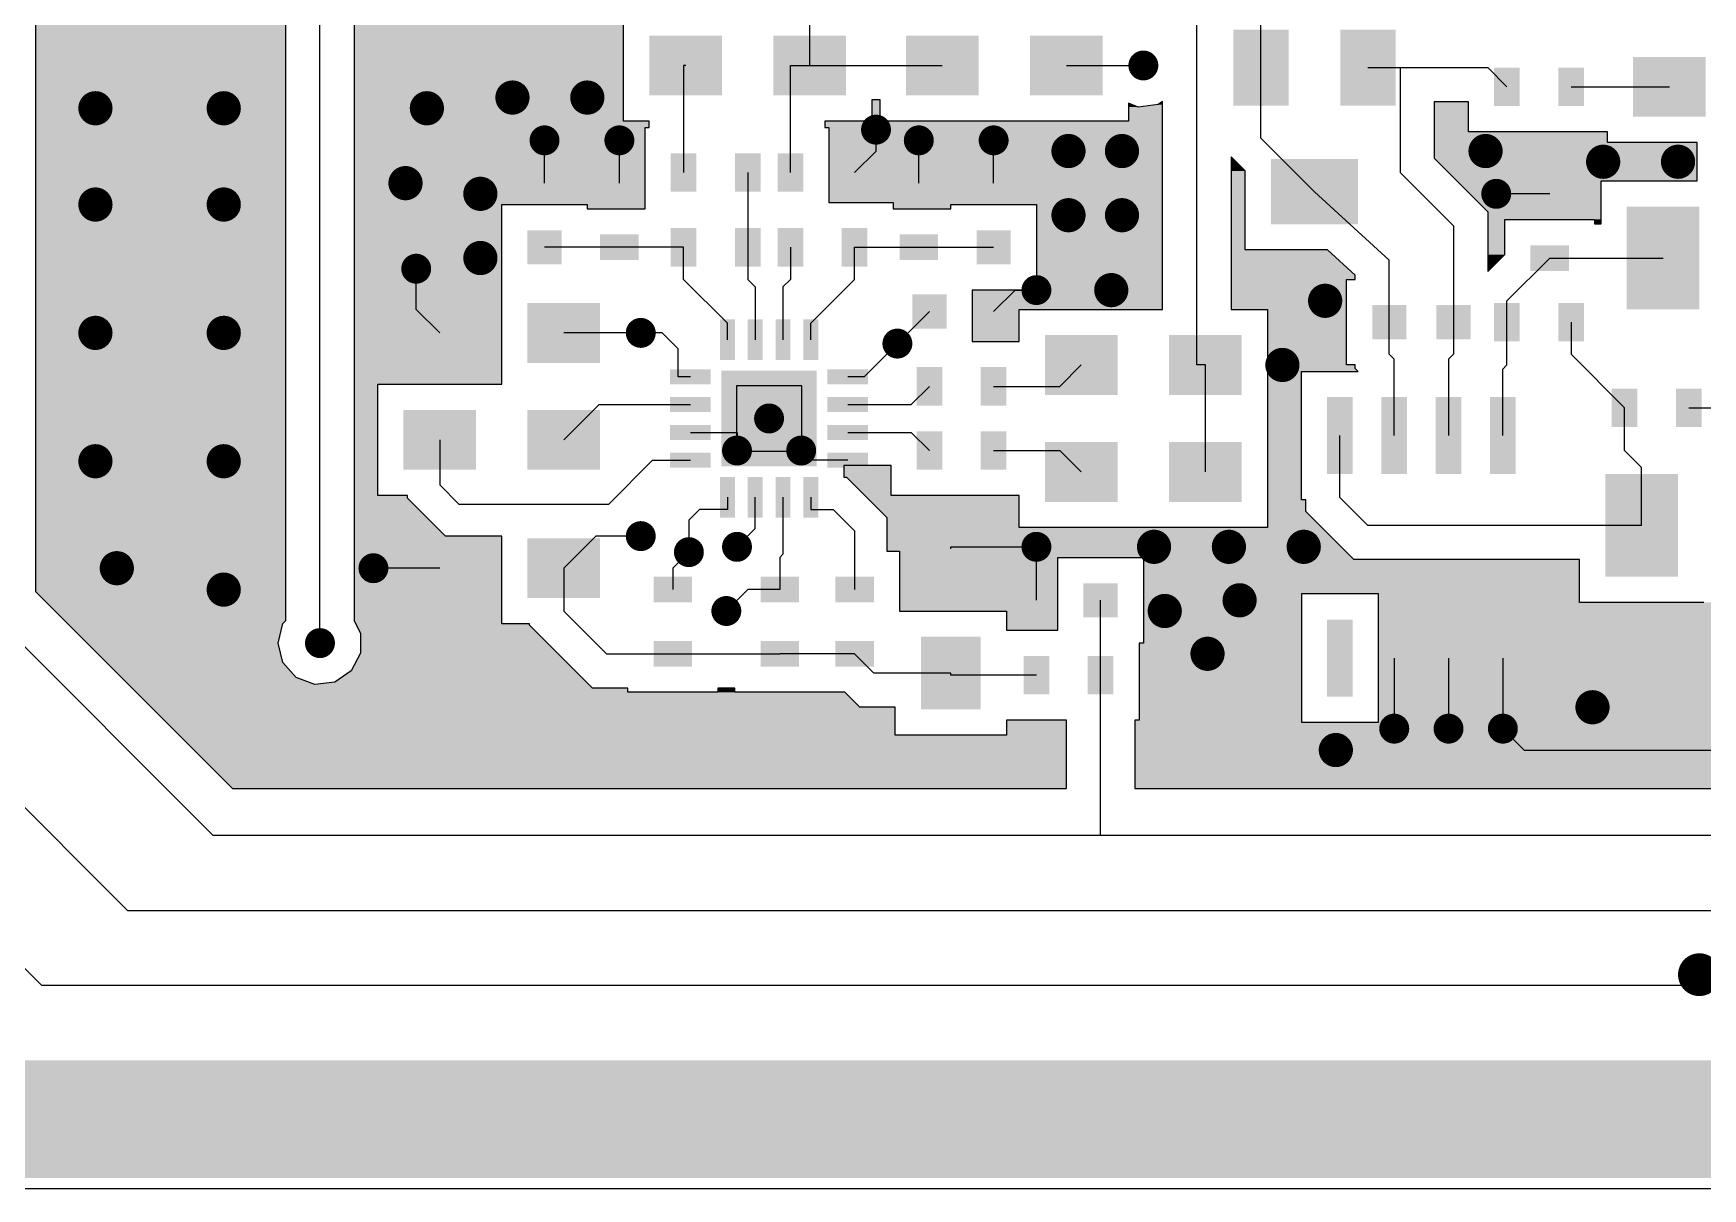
# Model space of a CAD drawing. Extents: x 295 to 953, y 10 to 290.
# Drawn here: x 564.1 to 628.5, y 85 to 129.6 of the extents above; entities that cross this region are included whole.
import ezdxf

# ---------------------------------------------------------------- set-up
doc = ezdxf.new("R2010")
doc.units = 0
doc.header["$LTSCALE"] = 5
doc.header["$MEASUREMENT"] = 0
doc.layers.get('0').update_dxf_attribs({"linetype": 'CONTINUOUS', "lineweight": 25})
doc.layers.add('16_COMP_GBR', color=1, linetype='CONTINUOUS')

msp = doc.modelspace()

# ---------------------------------------------------------------- linework, layer by layer
for points, const_width in [([(606.664, 128.313, 1), (607.241, 128.313, 1)], 0.577), ([(582.285, 127.075, 1), (582.945, 127.075, 1)], 0.66), ([(585.173, 127.075, 1), (585.833, 127.075, 1)], 0.66), ([(566.198, 126.663, 1), (566.858, 126.663, 1)], 0.66), ([(571.148, 126.663, 1), (571.808, 126.663, 1)], 0.66), ([(578.985, 126.663, 1), (579.645, 126.663, 1)], 0.66), ([(596.351, 125.838, 1), (596.929, 125.838, 1)], 0.577), ([(583.564, 125.425, 1), (584.141, 125.425, 1)], 0.577), ([(586.451, 125.425, 1), (587.029, 125.425, 1)], 0.577), ([(598.001, 125.425, 1), (598.579, 125.425, 1)], 0.577), ([(600.889, 125.425, 1), (601.466, 125.425, 1)], 0.577), ([(603.735, 125.013, 1), (604.395, 125.013, 1)], 0.66), ([(605.798, 125.013, 1), (606.458, 125.013, 1)], 0.66), ([(619.823, 125.013, 1), (620.483, 125.013, 1)], 0.66), ([(624.36, 124.6, 1), (625.02, 124.6, 1)], 0.66), ([(627.248, 124.6, 1), (627.908, 124.6, 1)], 0.66), ([(578.16, 123.775, 1), (578.82, 123.775, 1)], 0.66), ([(581.048, 123.363, 1), (581.708, 123.363, 1)], 0.66), ([(620.276, 123.363, 1), (620.854, 123.363, 1)], 0.577), ([(566.198, 122.95, 1), (566.858, 122.95, 1)], 0.66), ([(571.148, 122.95, 1), (571.808, 122.95, 1)], 0.66), ([(603.735, 122.538, 1), (604.395, 122.538, 1)], 0.66), ([(605.798, 122.538, 1), (606.458, 122.538, 1)], 0.66), ([(581.048, 120.888, 1), (581.708, 120.888, 1)], 0.66), ([(578.614, 120.475, 1), (579.191, 120.475, 1)], 0.577), ([(602.539, 119.65, 1), (603.116, 119.65, 1)], 0.577), ([(605.385, 119.65, 1), (606.045, 119.65, 1)], 0.66), ([(613.635, 119.238, 1), (614.295, 119.238, 1)], 0.66), ([(566.198, 118, 1), (566.858, 118, 1)], 0.66), ([(571.148, 118, 1), (571.808, 118, 1)], 0.66), ([(587.276, 118, 1), (587.854, 118, 1)], 0.577), ([(597.176, 117.588, 1), (597.754, 117.588, 1)], 0.577), ([(611.985, 116.763, 1), (612.645, 116.763, 1)], 0.66), ([(592.226, 114.7, 1), (592.804, 114.7, 1)], 0.577), ([(590.989, 113.463, 1), (591.566, 113.463, 1)], 0.577), ([(593.464, 113.463, 1), (594.041, 113.463, 1)], 0.577), ([(566.198, 113.05, 1), (566.858, 113.05, 1)], 0.66), ([(571.148, 113.05, 1), (571.808, 113.05, 1)], 0.66), ([(587.276, 110.163, 1), (587.854, 110.163, 1)], 0.577), ([(589.133, 109.544, 1), (589.71, 109.544, 1)], 0.577), ([(590.989, 109.75, 1), (591.566, 109.75, 1)], 0.577), ([(602.539, 109.75, 1), (603.116, 109.75, 1)], 0.577), ([(607.035, 109.75, 1), (607.695, 109.75, 1)], 0.66), ([(609.923, 109.75, 1), (610.583, 109.75, 1)], 0.66), ([(612.81, 109.75, 1), (613.47, 109.75, 1)], 0.66), ([(567.023, 108.925, 1), (567.683, 108.925, 1)], 0.66), ([(576.964, 108.925, 1), (577.541, 108.925, 1)], 0.577), ([(571.148, 108.1, 1), (571.808, 108.1, 1)], 0.66), ([(610.335, 107.688, 1), (610.995, 107.688, 1)], 0.66), ([(590.576, 107.275, 1), (591.154, 107.275, 1)], 0.577), ([(607.448, 107.275, 1), (608.108, 107.275, 1)], 0.66), ([(574.901, 106.037, 1), (575.479, 106.037, 1)], 0.577), ([(609.098, 105.625, 1), (609.758, 105.625, 1)], 0.66), ([(623.948, 103.563, 1), (624.608, 103.563, 1)], 0.66), ([(616.341, 102.738, 1), (616.919, 102.738, 1)], 0.577), ([(618.437, 102.738, 1), (619.014, 102.738, 1)], 0.577), ([(620.532, 102.738, 1), (621.11, 102.738, 1)], 0.577), ([(614.048, 101.913, 1), (614.708, 101.913, 1)], 0.66), ([(627.99, 93.25, 1), (628.815, 93.25, 1)], 0.825)]:
    msp.add_lwpolyline(points, format="xyb", close=True, dxfattribs=dict(const_width=const_width))
for points in [[(590.7, 129.468), (590.7, 127.158), (587.895, 129.468), (587.895, 127.158)], [(595.485, 129.468), (595.485, 127.158), (592.68, 129.468), (592.68, 127.158)], [(600.6, 129.468), (600.6, 127.158), (597.795, 129.468), (597.795, 127.158)], [(605.385, 129.468), (605.385, 127.158), (602.58, 129.468), (602.58, 127.158)], [(612.559, 129.697), (612.559, 126.763), (610.421, 129.697), (610.421, 126.763)], [(616.684, 129.697), (616.684, 126.763), (614.546, 129.697), (614.546, 126.763)], [(621.473, 128.23), (621.473, 126.745), (620.483, 128.23), (620.483, 126.745)], [(623.948, 128.23), (623.948, 126.745), (622.958, 128.23), (622.958, 126.745)], [(628.65, 128.643), (628.65, 126.333), (625.845, 128.643), (625.845, 126.333)], [(589.71, 124.93), (589.71, 123.445), (588.72, 124.93), (588.72, 123.445)], [(592.185, 124.93), (592.185, 123.445), (591.195, 124.93), (591.195, 123.445)], [(593.835, 124.93), (593.835, 123.445), (592.845, 124.93), (592.845, 123.445)], [(596.31, 124.93), (596.31, 123.445), (595.32, 124.93), (595.32, 123.445)], [(584.513, 124.435), (584.513, 123.115), (583.193, 124.435), (583.193, 123.115)], [(601.838, 124.435), (601.838, 123.115), (600.518, 124.435), (600.518, 123.115)], [(615.229, 124.702), (615.229, 122.188), (611.876, 124.702), (611.876, 122.188)], [(587.483, 124.27), (587.483, 123.28), (585.998, 124.27), (585.998, 123.28)], [(599.033, 124.27), (599.033, 123.28), (597.548, 124.27), (597.548, 123.28)], [(623.37, 123.858), (623.37, 122.868), (621.885, 123.858), (621.885, 122.868)], [(628.403, 122.868), (628.403, 118.908), (625.598, 122.868), (625.598, 118.908)], [(584.513, 121.96), (584.513, 120.64), (583.193, 121.96), (583.193, 120.64)], [(587.483, 121.795), (587.483, 120.805), (585.998, 121.795), (585.998, 120.805)], [(589.71, 122.043), (589.71, 120.558), (588.72, 122.043), (588.72, 120.558)], [(592.185, 122.043), (592.185, 120.558), (591.195, 122.043), (591.195, 120.558)], [(593.835, 122.043), (593.835, 120.558), (592.845, 122.043), (592.845, 120.558)], [(596.31, 122.043), (596.31, 120.558), (595.32, 122.043), (595.32, 120.558)], [(599.033, 121.795), (599.033, 120.805), (597.548, 121.795), (597.548, 120.805)], [(601.838, 121.96), (601.838, 120.64), (600.518, 121.96), (600.518, 120.64)], [(623.37, 121.383), (623.37, 120.393), (621.885, 121.383), (621.885, 120.393)], [(581.213, 119.155), (581.213, 116.845), (578.408, 119.155), (578.408, 116.845)], [(585.998, 119.155), (585.998, 116.845), (583.193, 119.155), (583.193, 116.845)], [(599.363, 119.485), (599.363, 118.165), (598.043, 119.485), (598.043, 118.165)], [(601.838, 119.485), (601.838, 118.165), (600.518, 119.485), (600.518, 118.165)], [(621.473, 119.155), (621.473, 117.67), (620.483, 119.155), (620.483, 117.67)], [(623.948, 119.155), (623.948, 117.67), (622.958, 119.155), (622.958, 117.67)], [(591.195, 118.52), (591.195, 116.952), (590.618, 118.52), (590.618, 116.952)], [(592.268, 118.52), (592.268, 116.952), (591.69, 118.52), (591.69, 116.952)], [(593.34, 118.52), (593.34, 116.952), (592.763, 118.52), (592.763, 116.952)], [(594.413, 118.52), (594.413, 116.952), (593.835, 118.52), (593.835, 116.952)], [(617.1, 119.073), (617.1, 117.753), (615.78, 119.073), (615.78, 117.753)], [(619.575, 119.073), (619.575, 117.753), (618.255, 119.073), (618.255, 117.753)], [(605.963, 117.918), (605.963, 115.608), (603.158, 117.918), (603.158, 115.608)], [(610.748, 117.918), (610.748, 115.608), (607.943, 117.918), (607.943, 115.608)], [(590.263, 116.598), (590.263, 116.02), (588.695, 116.598), (588.695, 116.02)], [(596.335, 116.598), (596.335, 116.02), (594.767, 116.598), (594.767, 116.02)], [(599.198, 116.68), (599.198, 115.195), (598.208, 116.68), (598.208, 115.195)], [(601.673, 116.68), (601.673, 115.195), (600.683, 116.68), (600.683, 115.195)], [(594.355, 116.54), (594.355, 112.86), (590.675, 116.54), (590.675, 112.86)], [(590.263, 115.525), (590.263, 114.948), (588.695, 115.525), (588.695, 114.948)], [(596.335, 115.525), (596.335, 114.948), (594.767, 115.525), (594.767, 114.948)], [(615.029, 115.525), (615.029, 112.555), (614.039, 115.525), (614.039, 112.555)], [(617.125, 115.525), (617.125, 112.555), (616.135, 115.525), (616.135, 112.555)], [(619.22, 115.525), (619.22, 112.555), (618.23, 115.525), (618.23, 112.555)], [(621.316, 115.525), (621.316, 112.555), (620.326, 115.525), (620.326, 112.555)], [(626.01, 115.855), (626.01, 114.37), (625.02, 115.855), (625.02, 114.37)], [(628.485, 115.855), (628.485, 114.37), (627.495, 115.855), (627.495, 114.37)], [(581.213, 115.03), (581.213, 112.72), (578.408, 115.03), (578.408, 112.72)], [(585.998, 115.03), (585.998, 112.72), (583.193, 115.03), (583.193, 112.72)], [(590.263, 114.453), (590.263, 113.875), (588.695, 114.453), (588.695, 113.875)], [(596.335, 114.453), (596.335, 113.875), (594.767, 114.453), (594.767, 113.875)], [(599.198, 114.205), (599.198, 112.72), (598.208, 114.205), (598.208, 112.72)], [(601.673, 114.205), (601.673, 112.72), (600.683, 114.205), (600.683, 112.72)], [(590.263, 113.38), (590.263, 112.803), (588.695, 113.38), (588.695, 112.803)], [(596.335, 113.38), (596.335, 112.803), (594.767, 113.38), (594.767, 112.803)], [(605.963, 113.793), (605.963, 111.483), (603.158, 113.793), (603.158, 111.483)], [(610.748, 113.793), (610.748, 111.483), (607.943, 113.793), (607.943, 111.483)], [(591.195, 112.448), (591.195, 110.88), (590.618, 112.448), (590.618, 110.88)], [(592.268, 112.448), (592.268, 110.88), (591.69, 112.448), (591.69, 110.88)], [(593.34, 112.448), (593.34, 110.88), (592.763, 112.448), (592.763, 110.88)], [(594.413, 112.448), (594.413, 110.88), (593.835, 112.448), (593.835, 110.88)], [(627.578, 112.555), (627.578, 108.595), (624.773, 112.555), (624.773, 108.595)], [(600.683, 111.07), (600.683, 108.265), (598.373, 111.07), (598.373, 108.265)], [(581.213, 110.08), (581.213, 107.77), (578.408, 110.08), (578.408, 107.77)], [(585.998, 110.08), (585.998, 107.77), (583.193, 110.08), (583.193, 107.77)], [(589.545, 108.595), (589.545, 107.605), (588.06, 108.595), (588.06, 107.605)], [(593.67, 108.595), (593.67, 107.605), (592.185, 108.595), (592.185, 107.605)], [(596.558, 108.595), (596.558, 107.605), (595.073, 108.595), (595.073, 107.605)], [(603.488, 108.348), (603.488, 107.028), (602.168, 108.348), (602.168, 107.028)], [(605.963, 108.348), (605.963, 107.028), (604.643, 108.348), (604.643, 107.028)], [(615.029, 106.945), (615.029, 103.975), (614.039, 106.945), (614.039, 103.975)], [(617.125, 106.945), (617.125, 103.975), (616.135, 106.945), (616.135, 103.975)], [(619.22, 106.945), (619.22, 103.975), (618.23, 106.945), (618.23, 103.975)], [(621.316, 106.945), (621.316, 103.975), (620.326, 106.945), (620.326, 103.975)], [(600.683, 106.285), (600.683, 103.48), (598.373, 106.285), (598.373, 103.48)], [(589.545, 106.12), (589.545, 105.13), (588.06, 106.12), (588.06, 105.13)], [(593.67, 106.12), (593.67, 105.13), (592.185, 106.12), (592.185, 105.13)], [(596.558, 106.12), (596.558, 105.13), (595.073, 106.12), (595.073, 105.13)], [(603.323, 105.543), (603.323, 104.058), (602.333, 105.543), (602.333, 104.058)], [(605.798, 105.543), (605.798, 104.058), (604.808, 105.543), (604.808, 104.058)]]:
    msp.add_solid(points)
at = {"layer": '16_COMP_GBR', "color": 7}
for p, q in [((564.218, 133.913), (564.218, 108.027)), ((573.87, 106.912), (573.87, 131.334)), ((575.19, 106.037), (575.19, 130.788)), ((594.083, 128.313), (594.083, 131.283)), ((609.015, 116.763), (609.015, 131.2)), ((611.49, 128.23), (611.49, 130.788)), ((576.51, 130.241), (576.51, 106.896)), ((586.905, 126.168), (586.905, 130.458)), ((589.298, 128.313), (589.215, 128.313)), ((589.215, 128.313), (589.215, 124.188)), ((593.34, 128.313), (594.083, 128.313)), ((593.34, 124.188), (593.34, 128.313)), ((594.083, 128.313), (599.198, 128.313)), ((603.983, 128.313), (606.953, 128.313)), ((611.49, 125.508), (611.49, 128.23)), ((615.615, 128.23), (616.853, 128.23)), ((616.853, 128.23), (620.235, 128.23)), ((616.853, 128.23), (616.853, 124.188)), ((620.978, 127.488), (620.235, 128.23)), ((596.475, 126.993), (596.475, 126.168)), ((596.805, 126.993), (596.475, 126.993)), ((596.805, 126.168), (596.805, 126.993)), ((606.375, 126.856), (606.375, 126.168)), ((606.758, 126.71), (606.375, 126.856)), ((607.695, 126.92), (607.525, 126.803)), ((607.695, 118.908), (607.695, 126.92)), ((618.173, 126.91), (618.173, 124.734)), ((619.493, 126.91), (618.173, 126.91)), ((619.493, 125.755), (619.493, 126.91)), ((623.453, 127.488), (627.248, 127.488)), ((607.525, 126.803), (606.758, 126.71)), ((587.895, 126.168), (586.905, 126.168)), ((587.73, 125.92), (587.895, 125.92)), ((587.73, 122.785), (587.73, 125.92)), ((587.895, 125.92), (587.895, 126.168)), ((594.66, 126.168), (594.66, 125.92)), ((596.475, 126.168), (594.66, 126.168)), ((594.66, 125.92), (594.825, 125.92)), ((594.825, 125.92), (594.825, 123.033)), ((596.64, 125.013), (596.64, 125.838)), ((606.375, 126.168), (596.805, 126.168)), ((624.855, 125.755), (619.493, 125.755)), ((624.855, 125.343), (624.855, 125.755)), ((583.853, 123.775), (583.853, 125.425)), ((586.74, 123.775), (586.74, 125.425)), ((595.815, 124.188), (596.64, 125.013)), ((598.29, 123.775), (598.29, 125.425)), ((601.178, 123.775), (601.178, 125.425)), ((613.553, 123.445), (611.49, 125.508)), ((628.32, 125.343), (624.855, 125.343)), ((628.32, 123.858), (628.32, 125.343)), ((610.335, 124.795), (610.335, 118.908)), ((610.886, 124.245), (610.335, 124.795)), ((618.173, 124.734), (620.235, 122.671)), ((591.69, 124.188), (591.69, 121.3)), ((610.886, 121.198), (610.886, 124.245)), ((618.915, 122.125), (616.853, 124.188)), ((624.608, 123.858), (628.32, 123.858)), ((624.608, 122.208), (624.608, 123.858)), ((594.825, 123.033), (597.3, 123.033)), ((597.3, 123.033), (597.3, 122.785)), ((613.553, 123.445), (616.44, 120.805)), ((622.628, 123.363), (620.565, 123.363)), ((582.203, 122.95), (585.503, 122.95)), ((582.203, 116.02), (582.203, 122.95)), ((585.503, 122.95), (585.503, 122.785)), ((585.503, 122.785), (587.73, 122.785)), ((597.3, 122.785), (599.528, 122.785)), ((599.528, 122.95), (602.828, 122.95)), ((599.528, 122.785), (599.528, 122.95)), ((602.828, 122.95), (602.828, 119.65)), ((620.235, 122.671), (620.235, 120.363)), ((620.895, 122.373), (624.36, 122.373)), ((620.895, 121.023), (620.895, 122.373)), ((624.36, 122.373), (624.36, 122.208)), ((618.915, 122.125), (618.915, 118.413)), ((624.36, 122.208), (624.608, 122.208)), ((586.74, 121.3), (583.853, 121.3)), ((589.215, 121.3), (586.74, 121.3)), ((589.215, 120.063), (589.215, 121.3)), ((591.69, 121.3), (591.69, 120.063)), ((593.34, 121.3), (593.34, 120.063)), ((595.815, 120.063), (595.815, 121.3)), ((595.815, 121.3), (598.29, 121.3)), ((598.29, 121.3), (601.178, 121.3)), ((614.054, 121.198), (610.886, 121.198)), ((615.12, 120.223), (614.054, 121.198)), ((578.903, 118.908), (578.903, 120.475)), ((616.44, 118.413), (616.44, 120.805)), ((620.235, 120.363), (620.895, 121.023)), ((622.628, 120.888), (620.978, 119.238)), ((622.628, 120.888), (627, 120.888)), ((589.215, 120.063), (590.906, 118.371)), ((591.979, 119.774), (591.69, 120.063)), ((591.979, 119.774), (591.979, 117.736)), ((593.051, 119.774), (593.34, 120.063)), ((593.051, 119.774), (593.051, 117.736)), ((595.815, 120.063), (594.124, 118.371)), ((614.79, 120.063), (615.12, 120.063)), ((614.79, 116.763), (614.79, 120.063)), ((615.12, 120.063), (615.12, 120.223)), ((600.353, 119.65), (600.353, 117.67)), ((602.828, 119.65), (600.353, 119.65)), ((601.178, 118.825), (602.003, 119.65)), ((602.003, 119.65), (602.828, 119.65)), ((620.978, 118.413), (620.978, 119.238)), ((579.81, 118), (578.903, 118.908)), ((598.703, 118.825), (597.465, 117.588)), ((602.168, 118.908), (607.695, 118.908)), ((602.168, 117.67), (602.168, 118.908)), ((610.335, 118.908), (611.738, 118.908)), ((611.738, 118.908), (611.738, 110.493)), ((587.565, 118), (584.595, 118)), ((588.39, 118), (587.565, 118)), ((588.39, 118), (589.009, 117.381)), ((590.906, 117.736), (590.906, 118.371)), ((594.124, 117.736), (594.124, 118.371)), ((616.44, 117.175), (616.44, 118.413)), ((618.915, 118.413), (618.915, 117.175)), ((620.978, 116.763), (620.978, 118.413)), ((623.453, 118.413), (623.453, 117.175)), ((589.009, 116.309), (589.009, 117.381)), ((597.465, 117.588), (596.186, 116.309)), ((600.353, 117.67), (602.168, 117.67)), ((604.56, 116.763), (603.735, 115.938)), ((609.345, 116.763), (609.015, 116.763)), ((609.345, 112.638), (609.345, 116.763)), ((615.12, 116.763), (614.79, 116.763)), ((615.12, 116.629), (615.12, 116.763)), ((615.234, 116.515), (615.12, 116.629)), ((616.44, 117.175), (616.63, 116.985)), ((616.63, 114.04), (616.63, 116.985)), ((618.725, 116.985), (618.915, 117.175)), ((618.725, 116.985), (618.725, 114.04)), ((620.978, 116.763), (620.821, 116.606)), ((620.821, 114.04), (620.821, 116.606)), ((625.515, 115.113), (623.453, 117.175)), ((577.418, 116.02), (582.203, 116.02)), ((577.418, 111.73), (577.418, 116.02)), ((589.479, 116.309), (589.009, 116.309)), ((591.253, 115.962), (591.253, 113.438)), ((593.777, 115.962), (591.253, 115.962)), ((593.777, 113.438), (593.777, 115.962)), ((596.186, 116.309), (595.551, 116.309)), ((598.703, 115.938), (598.001, 115.236)), ((601.178, 115.938), (603.735, 115.938)), ((613.049, 116.515), (615.234, 116.515)), ((613.049, 111.565), (613.049, 116.515)), ((584.595, 113.875), (585.956, 115.236)), ((585.956, 115.236), (589.479, 115.236)), ((595.551, 115.236), (598.001, 115.236)), ((625.515, 113.463), (625.515, 115.113)), ((627.99, 115.113), (629.64, 115.113)), ((589.479, 114.164), (591.278, 114.164)), ((591.278, 114.164), (591.278, 113.463)), ((595.551, 114.164), (598.001, 114.164)), ((598.703, 113.463), (598.001, 114.164)), ((614.534, 111.656), (614.534, 114.04)), ((579.81, 113.875), (579.81, 112.143)), ((591.253, 113.438), (593.777, 113.438)), ((593.753, 113.091), (593.753, 113.463)), ((601.178, 113.463), (603.735, 113.463)), ((604.56, 112.638), (603.735, 113.463)), ((625.515, 113.463), (626.175, 112.803)), ((588.019, 113.091), (586.328, 111.4)), ((588.019, 113.091), (589.479, 113.091)), ((595.551, 113.091), (593.753, 113.091)), ((595.403, 112.885), (595.403, 112.431)), ((597.218, 112.885), (595.403, 112.885)), ((597.218, 111.73), (597.218, 112.885)), ((626.175, 110.575), (626.175, 112.803)), ((580.553, 111.4), (579.81, 112.143)), ((595.403, 112.431), (595.503, 112.431)), ((595.503, 112.431), (597.053, 110.882)), ((578.573, 111.73), (577.418, 111.73)), ((578.573, 111.629), (578.573, 111.73)), ((580.039, 110.163), (578.573, 111.629)), ((580.553, 111.4), (586.328, 111.4)), ((590.906, 111.664), (590.906, 111.194)), ((591.979, 110.451), (591.979, 111.664)), ((593.051, 111.664), (593.051, 109.461)), ((594.124, 111.664), (594.124, 111.194)), ((602.168, 111.73), (597.218, 111.73)), ((602.168, 110.493), (602.168, 111.73)), ((613.214, 111.565), (613.049, 111.565)), ((613.214, 111.11), (613.214, 111.565)), ((614.534, 111.656), (615.615, 110.575)), ((589.421, 110.781), (589.834, 111.194)), ((589.421, 110.781), (589.421, 109.544)), ((590.906, 111.194), (589.834, 111.194)), ((594.124, 111.194), (594.99, 111.194)), ((595.815, 110.369), (594.99, 111.194)), ((597.053, 110.882), (597.053, 109.585)), ((615.069, 109.255), (613.214, 111.11)), ((582.203, 110.163), (580.039, 110.163)), ((582.203, 106.78), (582.203, 110.163)), ((584.595, 108.925), (585.833, 110.163)), ((587.565, 110.163), (585.833, 110.163)), ((591.278, 109.75), (591.979, 110.451)), ((595.815, 110.369), (595.815, 108.1)), ((611.738, 110.493), (602.168, 110.493)), ((626.175, 110.575), (615.615, 110.575)), ((589.421, 109.544), (588.803, 108.925)), ((597.053, 109.585), (597.548, 109.585)), ((597.548, 109.585), (597.548, 107.275)), ((599.528, 109.75), (602.828, 109.75)), ((599.528, 109.668), (599.528, 109.75)), ((602.828, 107.688), (602.828, 109.75)), ((579.81, 108.925), (577.253, 108.925)), ((584.595, 108.925), (584.595, 107.275)), ((588.803, 108.925), (588.803, 108.1)), ((592.928, 109.338), (593.051, 109.461)), ((592.928, 109.338), (592.928, 108.1)), ((603.653, 109.338), (606.953, 109.338)), ((603.653, 106.533), (603.653, 109.338)), ((606.953, 109.338), (606.953, 106.037)), ((623.783, 109.255), (615.069, 109.255)), ((623.783, 107.605), (623.783, 109.255)), ((564.218, 108.027), (571.817, 100.428)), ((590.865, 107.275), (591.69, 108.1)), ((592.928, 108.1), (591.69, 108.1)), ((605.303, 104.8), (605.303, 107.688)), ((613.049, 107.935), (613.049, 102.985)), ((616.019, 107.935), (613.049, 107.935)), ((616.019, 102.985), (616.019, 107.935)), ((628.568, 107.605), (623.783, 107.605)), ((562.403, 107.275), (571.065, 98.613)), ((573.761, 106.788), (573.87, 106.912)), ((576.51, 106.896), (576.758, 106.424)), ((586.245, 105.625), (584.595, 107.275)), ((597.548, 107.275), (601.673, 107.275)), ((601.673, 107.275), (601.673, 106.533)), ((573.575, 106.037), (573.761, 106.788)), ((576.758, 106.424), (576.758, 105.651)), ((583.275, 106.78), (582.203, 106.78)), ((583.275, 106.729), (583.275, 106.78)), ((585.699, 104.305), (583.275, 106.729)), ((601.673, 106.533), (603.653, 106.533)), ((573.761, 105.287), (573.575, 106.037)), ((576.758, 105.651), (576.4, 104.967)), ((586.245, 105.625), (588.803, 105.625)), ((588.803, 105.625), (592.928, 105.625)), ((595.815, 105.625), (592.928, 105.625)), ((595.815, 105.625), (596.558, 104.883)), ((606.788, 106.037), (606.788, 103.068)), ((606.953, 106.037), (606.788, 106.037)), ((574.273, 104.709), (573.761, 105.287)), ((576.4, 104.967), (575.763, 104.528)), ((616.63, 105.46), (616.63, 102.738)), ((618.725, 105.46), (618.725, 102.738)), ((620.821, 105.46), (620.821, 102.738)), ((567.765, 95.725), (558.69, 104.8)), ((574.995, 104.435), (574.273, 104.709)), ((575.763, 104.528), (574.995, 104.435)), ((599.528, 104.883), (596.558, 104.883)), ((599.528, 104.8), (599.528, 104.883)), ((602.828, 104.8), (599.528, 104.8)), ((605.303, 98.613), (605.303, 104.8)), ((587.07, 104.305), (585.699, 104.305)), ((587.07, 104.14), (587.07, 104.305)), ((590.535, 104.14), (587.07, 104.14)), ((590.535, 104.305), (590.535, 104.14)), ((591.195, 104.305), (590.535, 104.305)), ((591.195, 104.14), (591.195, 104.305)), ((595.434, 104.14), (591.195, 104.14)), ((596.011, 103.563), (595.434, 104.14)), ((597.383, 103.563), (596.011, 103.563)), ((597.383, 102.49), (597.383, 103.563)), ((601.673, 103.068), (601.673, 102.49)), ((603.983, 103.068), (601.673, 103.068)), ((603.983, 100.428), (603.983, 103.068)), ((606.623, 103.068), (606.623, 100.428)), ((606.788, 103.068), (606.623, 103.068)), ((601.673, 102.49), (597.383, 102.49)), ((613.049, 102.985), (616.019, 102.985)), ((620.821, 102.738), (621.646, 101.913)), ((554.978, 102.325), (564.465, 92.838)), ((621.646, 101.913), (629.228, 101.913)), ((571.817, 100.428), (603.983, 100.428)), ((606.623, 100.428), (631.488, 100.428)), ((605.303, 98.613), (571.065, 98.613)), ((670.89, 98.613), (605.303, 98.613)), ((567.765, 95.725), (635.415, 95.725)), ((628.403, 92.838), (564.465, 92.838)), ((628.403, 93.25), (628.403, 92.838)), ((505.478, 85), (865.178, 85))]:
    msp.add_line(p, q, dxfattribs=at)
for points in [[(564.218, 108.027), (564.218, 131.334), (573.87, 108.027), (573.87, 131.334)], [(576.51, 126.168), (576.51, 130.241), (586.905, 126.168), (586.905, 130.241)], [(596.475, 126.992), (596.475, 126.993), (596.805, 126.992), (596.475, 126.993)], [(596.475, 126.168), (596.475, 126.992), (596.805, 126.168), (596.805, 126.992)], [(606.375, 126.71), (606.375, 126.856), (606.758, 126.71), (606.375, 126.856)], [(607.525, 126.803), (607.695, 126.92), (607.695, 126.803), (607.695, 126.92)], [(618.173, 125.755), (618.173, 126.91), (619.493, 125.755), (619.493, 126.91)], [(618.173, 126.91), (618.173, 126.91), (619.493, 126.91), (618.173, 126.91)], [(606.375, 126.168), (606.375, 126.71), (607.695, 126.168), (607.695, 126.71)], [(606.758, 126.71), (607.525, 126.803), (607.695, 126.71), (607.695, 126.803)], [(576.51, 126.167), (576.51, 126.168), (587.895, 126.167), (586.905, 126.168)], [(576.51, 125.92), (576.51, 126.167), (587.895, 125.92), (587.895, 126.167)], [(576.51, 122.95), (576.51, 125.92), (587.73, 122.95), (587.73, 125.92)], [(576.51, 125.92), (576.51, 125.92), (587.73, 125.92), (587.895, 125.92)], [(594.66, 125.92), (594.66, 126.168), (607.695, 125.92), (607.695, 126.168)], [(594.825, 123.033), (594.825, 125.92), (607.695, 123.033), (607.695, 125.92)], [(618.173, 125.343), (618.173, 125.755), (624.855, 125.343), (624.855, 125.755)], [(618.173, 125.755), (618.173, 125.755), (624.855, 125.755), (619.493, 125.755)], [(618.173, 125.342), (618.173, 125.343), (628.32, 125.342), (624.855, 125.343)], [(618.173, 124.734), (618.173, 125.342), (628.32, 124.734), (628.32, 125.342)], [(610.335, 124.245), (610.335, 124.795), (610.886, 124.245), (610.335, 124.795)], [(619.049, 123.858), (618.173, 124.734), (628.32, 123.858), (628.32, 124.734)], [(610.335, 121.198), (610.335, 124.245), (610.886, 121.198), (610.886, 124.245)], [(619.049, 123.857), (619.049, 123.858), (624.608, 123.857), (628.32, 123.858)], [(620.235, 122.671), (619.049, 123.857), (624.608, 122.671), (624.608, 123.857)], [(597.3, 122.95), (597.3, 123.033), (607.695, 122.95), (607.695, 123.033)], [(576.51, 116.02), (576.51, 122.95), (582.203, 116.02), (582.203, 122.95)], [(576.51, 122.95), (576.51, 122.95), (582.203, 122.95), (585.503, 122.95)], [(585.503, 122.785), (585.503, 122.95), (587.73, 122.785), (587.73, 122.95)], [(597.3, 122.785), (597.3, 122.95), (599.528, 122.785), (599.528, 122.95)], [(597.3, 122.95), (597.3, 122.95), (599.528, 122.95), (602.828, 122.95)], [(602.828, 119.65), (602.828, 122.95), (607.695, 119.65), (607.695, 122.95)], [(620.235, 122.373), (620.235, 122.671), (624.608, 122.373), (624.608, 122.671)], [(620.235, 122.372), (620.235, 122.373), (620.895, 122.372), (624.36, 122.373)], [(620.235, 121.023), (620.235, 122.372), (620.895, 121.023), (620.895, 122.372)], [(624.36, 122.208), (624.36, 122.373), (624.608, 122.208), (624.608, 122.373)], [(610.335, 120.223), (610.335, 121.198), (615.12, 120.223), (614.054, 121.198)], [(610.335, 121.198), (610.335, 121.198), (614.054, 121.198), (610.886, 121.198)], [(620.235, 120.363), (620.235, 121.023), (620.235, 120.363), (620.895, 121.023)], [(610.335, 120.063), (610.335, 120.223), (615.12, 120.063), (615.12, 120.223)], [(610.335, 120.062), (610.335, 120.063), (614.79, 120.062), (615.12, 120.063)], [(610.335, 118.908), (610.335, 120.062), (614.79, 118.908), (614.79, 120.062)], [(600.353, 118.908), (600.353, 119.65), (607.695, 118.908), (607.695, 119.65)], [(600.353, 118.907), (600.353, 118.908), (602.168, 118.907), (607.695, 118.908)], [(600.353, 117.67), (600.353, 118.907), (602.168, 117.67), (602.168, 118.907)], [(611.738, 116.763), (611.738, 118.908), (614.79, 116.763), (614.79, 118.908)], [(611.738, 116.762), (611.738, 116.763), (615.12, 116.762), (614.79, 116.763)], [(611.738, 116.629), (611.738, 116.762), (615.12, 116.629), (615.12, 116.762)], [(611.738, 116.515), (611.738, 116.629), (615.234, 116.515), (615.12, 116.629)], [(576.51, 111.73), (576.51, 116.02), (577.418, 111.73), (577.418, 116.02)], [(576.51, 116.02), (576.51, 116.02), (577.418, 116.02), (582.203, 116.02)], [(591.253, 113.438), (591.253, 115.962), (593.777, 113.438), (593.777, 115.962)], [(591.253, 115.962), (591.253, 115.962), (593.777, 115.962), (591.253, 115.962)], [(611.738, 111.565), (611.738, 116.515), (613.049, 111.565), (613.049, 116.515)], [(611.738, 116.515), (611.738, 116.515), (613.049, 116.515), (615.234, 116.515)], [(595.403, 112.431), (595.403, 112.885), (597.218, 112.431), (597.218, 112.885)], [(595.403, 112.885), (595.403, 112.885), (597.218, 112.885), (595.403, 112.885)], [(596.204, 111.73), (595.503, 112.431), (597.218, 111.73), (597.218, 112.431)], [(576.51, 111.629), (576.51, 111.73), (578.573, 111.629), (578.573, 111.73)], [(576.51, 111.73), (576.51, 111.73), (578.573, 111.73), (577.418, 111.73)], [(576.51, 110.163), (576.51, 111.629), (580.039, 110.163), (578.573, 111.629)], [(597.053, 110.882), (596.204, 111.73), (602.168, 110.882), (602.168, 111.73)], [(596.204, 111.73), (596.204, 111.73), (602.168, 111.73), (597.218, 111.73)], [(611.738, 111.11), (611.738, 111.565), (613.214, 111.11), (613.214, 111.565)], [(611.738, 111.565), (611.738, 111.565), (613.214, 111.565), (613.049, 111.565)], [(597.053, 110.493), (597.053, 110.882), (602.168, 110.493), (602.168, 110.882)], [(611.738, 110.493), (611.738, 111.11), (613.831, 110.493), (613.214, 111.11)], [(576.51, 110.162), (576.51, 110.163), (582.203, 110.162), (580.039, 110.163)], [(576.51, 106.896), (576.51, 110.162), (582.203, 106.896), (582.203, 110.162)], [(597.053, 109.585), (597.053, 110.493), (614.739, 109.585), (613.831, 110.493)], [(597.548, 109.338), (597.548, 109.585), (614.986, 109.338), (614.739, 109.585)], [(597.548, 109.337), (597.548, 109.338), (603.653, 109.337), (606.953, 109.338)], [(597.548, 107.275), (597.548, 109.337), (603.653, 107.275), (603.653, 109.337)], [(606.953, 109.255), (606.953, 109.338), (615.069, 109.255), (614.986, 109.338)], [(606.953, 107.935), (606.953, 109.255), (623.783, 107.935), (623.783, 109.255)], [(606.953, 109.255), (606.953, 109.255), (623.783, 109.255), (616.019, 109.255)], [(606.953, 109.255), (606.953, 109.255), (616.019, 109.255), (615.069, 109.255)], [(565.333, 106.912), (564.218, 108.027), (573.87, 106.912), (573.87, 108.027)], [(606.953, 106.038), (606.953, 107.935), (613.049, 106.038), (613.049, 107.935)], [(606.953, 107.935), (606.953, 107.935), (613.049, 107.935), (616.019, 107.935)], [(616.019, 107.605), (616.019, 107.935), (623.783, 107.605), (623.783, 107.935)], [(616.019, 106.584), (616.019, 107.605), (634.508, 106.584), (634.508, 107.605)], [(565.457, 106.788), (565.333, 106.912), (573.761, 106.788), (573.87, 106.912)], [(576.571, 106.78), (576.51, 106.896), (582.203, 106.78), (582.203, 106.896)], [(601.673, 106.533), (601.673, 107.275), (603.653, 106.533), (603.653, 107.275)], [(566.207, 106.037), (565.457, 106.788), (573.575, 106.037), (573.761, 106.788)], [(576.597, 106.729), (576.571, 106.78), (583.275, 106.729), (583.275, 106.78)], [(576.571, 106.78), (576.571, 106.78), (583.275, 106.78), (582.203, 106.78)], [(576.758, 106.424), (576.597, 106.729), (583.58, 106.424), (583.275, 106.729)], [(576.758, 105.651), (576.758, 106.424), (584.353, 105.651), (583.58, 106.424)], [(616.019, 103.696), (616.019, 106.584), (631.62, 103.696), (634.508, 106.584)], [(566.958, 105.287), (566.207, 106.037), (573.761, 105.287), (573.575, 106.037)], [(576.4, 104.967), (576.758, 105.651), (585.037, 104.967), (584.353, 105.651)], [(606.788, 103.068), (606.788, 106.037), (613.049, 103.068), (613.049, 106.037)], [(606.788, 106.037), (606.953, 106.038), (613.049, 106.037), (613.049, 106.038)], [(567.536, 104.709), (566.958, 105.287), (574.273, 104.709), (573.761, 105.287)], [(575.763, 104.528), (576.4, 104.967), (585.476, 104.528), (585.037, 104.967)], [(567.81, 104.435), (567.536, 104.709), (574.995, 104.435), (574.273, 104.709)], [(567.94, 104.305), (567.81, 104.435), (585.699, 104.305), (585.569, 104.435)], [(574.995, 104.435), (575.763, 104.528), (585.569, 104.435), (585.476, 104.528)], [(568.105, 104.14), (567.94, 104.305), (587.07, 104.14), (587.07, 104.305)], [(567.94, 104.305), (567.94, 104.305), (587.07, 104.305), (585.699, 104.305)], [(568.682, 103.563), (568.105, 104.14), (596.011, 103.563), (595.434, 104.14)], [(568.105, 104.14), (568.105, 104.14), (595.434, 104.14), (591.195, 104.14)], [(590.535, 104.14), (590.535, 104.305), (591.195, 104.14), (591.195, 104.305)], [(590.535, 104.305), (590.535, 104.305), (591.195, 104.305), (590.535, 104.305)], [(616.019, 102.985), (616.019, 103.696), (631.62, 102.985), (631.62, 103.696)], [(568.682, 103.562), (568.682, 103.563), (597.383, 103.562), (596.011, 103.563)], [(569.755, 102.49), (568.682, 103.562), (597.383, 102.49), (597.383, 103.562)], [(601.673, 103.067), (601.673, 103.068), (603.983, 103.067), (601.673, 103.068)], [(601.673, 102.49), (601.673, 103.067), (603.983, 102.49), (603.983, 103.067)], [(606.623, 102.985), (606.623, 103.068), (613.049, 102.985), (613.049, 103.068)], [(571.817, 100.428), (569.755, 102.49), (603.983, 100.428), (603.983, 102.49)], [(606.623, 101.962), (606.623, 102.985), (631.62, 101.962), (631.62, 102.985)], [(606.623, 101.838), (606.623, 101.962), (631.511, 101.838), (631.62, 101.962)], [(606.623, 101.087), (606.623, 101.838), (631.325, 101.087), (631.511, 101.838)], [(606.623, 100.428), (606.623, 101.087), (631.488, 100.428), (631.325, 101.087)], [(505.89, 88.465), (505.89, 89.95), (868.065, 88.465), (868.065, 89.95)], [(505.89, 89.95), (505.89, 89.95), (868.065, 89.95), (517.028, 89.95)], [(505.89, 85.825), (505.89, 88.465), (865.425, 85.825), (868.065, 88.465)], [(506.303, 85.413), (505.89, 85.825), (865.013, 85.413), (865.425, 85.825)]]:
    msp.add_solid(points, dxfattribs=at)

doc.saveas('drawing.dxf')
